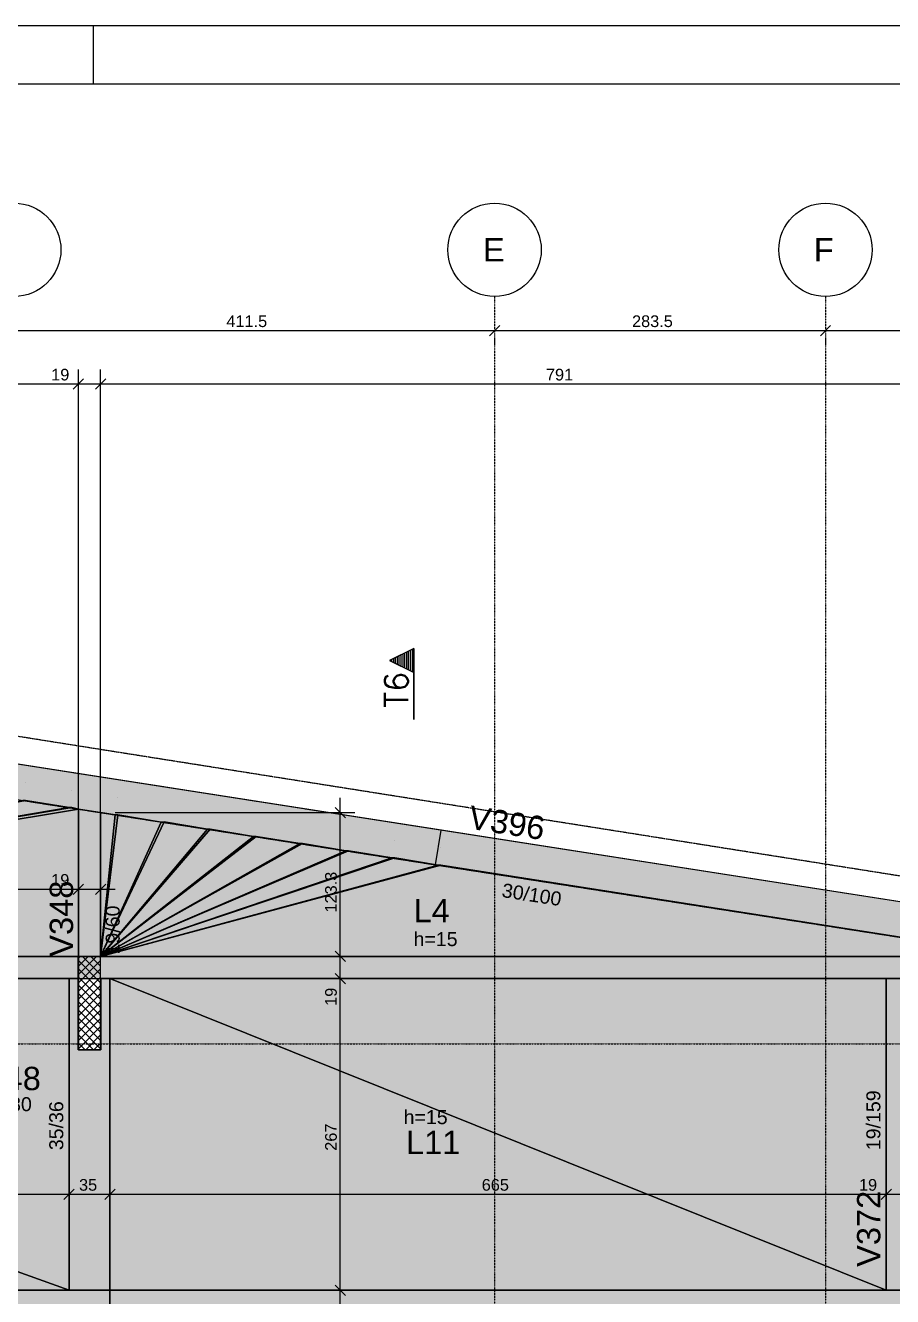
# Model space of a CAD drawing. Extents: x 37185 to 43130, y -8135 to -3930.
# Drawn here: x 39371 to 40114, y -5020 to -3930 of the extents above; entities that cross this region are included whole.
import ezdxf

# ---------------------------------------------------------------- set-up
doc = ezdxf.new("R2010")
doc.units = 0
doc.header["$MEASUREMENT"] = 0
doc.linetypes.add('ESTILO_TQS_0001', pattern=[1, 0.7, -0.3])
doc.linetypes.add('ESTILO_TQS_0004', pattern=[1.12, 0.5, -0.2, 0.01, -0.2, 0.01, -0.2])
doc.layers.get('0').update_dxf_attribs({"linetype": 'CONTINUOUS'})
for name, color, linetype in [('221', 11, 'CONTINUOUS'), ('36', 113, 'CONTINUOUS'), ('37', 4, 'CONTINUOUS'), ('40', 240, 'CONTINUOUS'), ('42', 3, 'CONTINUOUS'), ('43', 3, 'CONTINUOUS'), ('44', 3, 'CONTINUOUS'), ('45', 2, 'CONTINUOUS'), ('46', 2, 'CONTINUOUS'), ('47', 2, 'CONTINUOUS'), ('50', 5, 'CONTINUOUS'), ('51', 5, 'CONTINUOUS'), ('55', 12, 'CONTINUOUS'), ('57', 252, 'CONTINUOUS'), ('60', 253, 'CONTINUOUS'), ('65', 131, 'CONTINUOUS'), ('68', 4, 'CONTINUOUS'), ('70', 160, 'CONTINUOUS'), ('75', 9, 'CONTINUOUS'), ('79', 12, 'CONTINUOUS'), ('82', 252, 'CONTINUOUS'), ('95', 7, 'CONTINUOUS')]:
    doc.layers.add(name, color=color, linetype=linetype)
doc.styles.get("Standard").update_dxf_attribs({"font": 'ROMANS.SHX'})
doc.styles.add('TQS_ARIAL', font='arial.ttf')

# ---------------------------------------------------------------- blocks, each defined once
blk = doc.blocks.new('_CORTEA')
for p, q in [((-1.215955, 0), (-1.008539, 0.414832)), ((-1.213134, 0.001738), (-1.008539, 0.41093)), ((-1.102411, 0.223182), (-0.91476, 0.223369)), ((-1.086361, 0.255281), (-0.930716, 0.255281)), ((-1.070407, 0.287191), (-0.946671, 0.287191)), ((-1.054453, 0.319101), (-0.962626, 0.319101)), ((-1.038497, 0.351012), (-0.978581, 0.351012)), ((-1.022543, 0.382922), (-0.994535, 0.382922)), ((-1.008539, 0.414832), (-0.801992, 0.001738)), ((-1.008539, 0.410929), (-0.803943, 0.001739)), ((0, 0), (-1.215955, 0)), ((-1.213134, 0.001739), (0, 0.001739)), ((-1.198048, 0.03191), (-0.819029, 0.03191)), ((-1.182092, 0.06382), (-0.834984, 0.06382)), ((-1.166137, 0.09573), (-0.85094, 0.09573)), ((-1.150182, 0.12764), (-0.866895, 0.12764)), ((-1.134225, 0.159551), (-0.882851, 0.159551)), ((-1.11827, 0.191461), (-0.898806, 0.191461))]:
    blk.add_line(p, q)
at = {"layer": '79'}
blk.add_lwpolyline([(-1.213134, 0.001739), (-1.008539, 0.410929), (-0.803943, 0.001739), (-1.213134, 0.001739)], dxfattribs=at)
blk = doc.blocks.new('CTR_PARC')
at = {"layer": '221', "color": 12, "xscale": -50, "yscale": 50, "rotation": 89.99999999999994}
blk.add_blockref('_CORTEA', (49915.9, -3714.1), dxfattribs=at)
at = {"layer": '221', "color": 12}
blk.add_text('T6', height=20, rotation=90, dxfattribs=at).set_placement((49910.9, -3704.1))

msp = doc.modelspace()

# ---------------------------------------------------------------- linework, layer by layer
at = {"layer": '36', "linetype": 'Continuous'}
for points in [[(38656.51264, -4728.23831), (39408.45599, -4600.68546), (39371.29514, -4594.45156), (38656.51264, -4728.23831)], [(38656.51264, -4728.23831), (39371.29514, -4594.45156), (39368.93384, -4594.52026), (38656.51264, -4728.23831)], [(38656.51264, -4728.23831), (39416.51264, -4601.94226), (39410.81679, -4600.61911), (38656.51264, -4728.23831)], [(38656.51264, -4728.23831), (39410.81679, -4600.61911), (39408.45599, -4600.68546), (38656.51264, -4728.23831)], [(38656.51264, -4728.23831), (39416.51264, -4728.23831), (39416.51264, -4601.94226), (38656.51264, -4728.23831)], [(39416.51264, -4601.94226), (39416.51264, -4728.13831), (39435.51264, -4728.13831), (39435.51264, -4604.86311), (39435.23549, -4604.90616), (39416.51264, -4601.94226)], [(39435.51264, -4728.23831), (39447.97684, -4606.85051), (39435.51264, -4604.90616), (39435.51264, -4728.23831)], [(39435.51264, -4728.23831), (39435.51264, -4604.90616), (39435.51264, -4728.23831)], [(39435.51264, -4728.23831), (39487.49899, -4613.01576), (39450.33744, -4606.78531), (39435.51264, -4728.23831)], [(39435.51264, -4728.23831), (39450.33744, -4606.78531), (39447.97684, -4606.85051), (39435.51264, -4728.23831)], [(39435.51264, -4728.23831), (39527.02234, -4619.18116), (39489.85909, -4612.95286), (39435.51264, -4728.23831)], [(39435.51264, -4728.23831), (39489.85909, -4612.95286), (39487.49899, -4613.01576), (39435.51264, -4728.23831)], [(39435.51264, -4728.23831), (39566.54324, -4625.34621), (39529.38174, -4619.12181), (39435.51264, -4728.23831)], [(39435.51264, -4728.23831), (39529.38174, -4619.12181), (39527.02234, -4619.18116), (39435.51264, -4728.23831)], [(39435.51264, -4728.23831), (39606.06534, -4631.51146), (39568.90239, -4625.28796), (39435.51264, -4728.23831)], [(39435.51264, -4728.23831), (39568.90239, -4625.28796), (39566.54324, -4625.34621), (39435.51264, -4728.23831)], [(39435.51264, -4728.23831), (39645.58744, -4637.67666), (39608.42409, -4631.45551), (39435.51264, -4728.23831)], [(39435.51264, -4728.23831), (39608.42409, -4631.45551), (39606.06534, -4631.51146), (39435.51264, -4728.23831)], [(39435.51264, -4728.23831), (39685.10959, -4643.84191), (39647.94574, -4637.62311), (39435.51264, -4728.23831)], [(39435.51264, -4728.23831), (39647.94574, -4637.62311), (39645.58744, -4637.67666), (39435.51264, -4728.23831)], [(39435.51264, -4728.23831), (39724.63169, -4650.00716), (39687.46739, -4643.79066), (39435.51264, -4728.23831)], [(39435.51264, -4728.23831), (39687.46739, -4643.79066), (39685.10959, -4643.84191), (39435.51264, -4728.23831)], [(39435.51264, -4728.23831), (40226.51264, -4728.23831), (39726.98904, -4649.95821), (39435.51264, -4728.23831)], [(39435.51264, -4728.23831), (39726.98904, -4649.95821), (39724.63169, -4650.00716), (39435.51264, -4728.23831)], [(39435.51264, -4728.23831), (40118.01399, -4728.23831), (40226.51264, -4728.23831), (39435.51264, -4728.23831)]]:
    msp.add_lwpolyline(points, dxfattribs=at)
for points in [[(38656.51264, -4728.23831), (39408.45599, -4600.68546), (39371.29514, -4594.45156)], [(38656.51264, -4728.23831), (39371.29514, -4594.45156), (38656.51264, -4728.23831)], [(38656.51264, -4728.23831), (39371.29514, -4594.45156), (39368.93384, -4594.52026)], [(38656.51264, -4728.23831), (39416.51264, -4601.94226), (39410.81679, -4600.61911)], [(38656.51264, -4728.23831), (39410.81679, -4600.61911), (38656.51264, -4728.23831)], [(38656.51264, -4728.23831), (39410.81679, -4600.61911), (39408.45599, -4600.68546)], [(38656.51264, -4728.23831), (39408.45599, -4600.68546), (38656.51264, -4728.23831)], [(38656.51264, -4728.23831), (39416.51264, -4728.23831), (39416.51264, -4601.94226)], [(38656.51264, -4728.23831), (39416.51264, -4601.94226), (38656.51264, -4728.23831)], [(39435.51264, -4728.13831), (39435.23549, -4604.90616), (39416.51264, -4601.94226)], [(39435.51264, -4728.13831), (39416.51264, -4601.94226), (39416.51264, -4728.13831)], [(39435.51264, -4728.13831), (39435.51264, -4604.86311), (39435.23549, -4604.90616)], [(39435.51264, -4728.23831), (39447.97684, -4606.85051), (39435.51264, -4604.90616)], [(39435.51264, -4728.23831), (39435.51264, -4604.90616), (39435.51264, -4728.23831)], [(39435.51264, -4728.23831), (39487.49899, -4613.01576), (39450.33744, -4606.78531)], [(39435.51264, -4728.23831), (39450.33744, -4606.78531), (39435.51264, -4728.23831)], [(39435.51264, -4728.23831), (39450.33744, -4606.78531), (39447.97684, -4606.85051)], [(39435.51264, -4728.23831), (39447.97684, -4606.85051), (39435.51264, -4728.23831)], [(39435.51264, -4728.23831), (39527.02234, -4619.18116), (39489.85909, -4612.95286)], [(39435.51264, -4728.23831), (39489.85909, -4612.95286), (39435.51264, -4728.23831)], [(39435.51264, -4728.23831), (39489.85909, -4612.95286), (39487.49899, -4613.01576)], [(39435.51264, -4728.23831), (39487.49899, -4613.01576), (39435.51264, -4728.23831)], [(39435.51264, -4728.23831), (39566.54324, -4625.34621), (39529.38174, -4619.12181)], [(39435.51264, -4728.23831), (39529.38174, -4619.12181), (39435.51264, -4728.23831)], [(39435.51264, -4728.23831), (39529.38174, -4619.12181), (39527.02234, -4619.18116)], [(39435.51264, -4728.23831), (39527.02234, -4619.18116), (39435.51264, -4728.23831)], [(39435.51264, -4728.23831), (39606.06534, -4631.51146), (39568.90239, -4625.28796)], [(39435.51264, -4728.23831), (39568.90239, -4625.28796), (39435.51264, -4728.23831)], [(39435.51264, -4728.23831), (39568.90239, -4625.28796), (39566.54324, -4625.34621)], [(39435.51264, -4728.23831), (39566.54324, -4625.34621), (39435.51264, -4728.23831)], [(39435.51264, -4728.23831), (39645.58744, -4637.67666), (39608.42409, -4631.45551)], [(39435.51264, -4728.23831), (39608.42409, -4631.45551), (39435.51264, -4728.23831)], [(39435.51264, -4728.23831), (39608.42409, -4631.45551), (39606.06534, -4631.51146)], [(39435.51264, -4728.23831), (39606.06534, -4631.51146), (39435.51264, -4728.23831)], [(39435.51264, -4728.23831), (39685.10959, -4643.84191), (39647.94574, -4637.62311)], [(39435.51264, -4728.23831), (39647.94574, -4637.62311), (39435.51264, -4728.23831)], [(39435.51264, -4728.23831), (39647.94574, -4637.62311), (39645.58744, -4637.67666)], [(39435.51264, -4728.23831), (39645.58744, -4637.67666), (39435.51264, -4728.23831)], [(39435.51264, -4728.23831), (39724.63169, -4650.00716), (39687.46739, -4643.79066)], [(39435.51264, -4728.23831), (39687.46739, -4643.79066), (39435.51264, -4728.23831)], [(39435.51264, -4728.23831), (39687.46739, -4643.79066), (39685.10959, -4643.84191)], [(39435.51264, -4728.23831), (39685.10959, -4643.84191), (39435.51264, -4728.23831)], [(39435.51264, -4728.23831), (40226.51264, -4728.23831), (39726.98904, -4649.95821)], [(39435.51264, -4728.23831), (39726.98904, -4649.95821), (39435.51264, -4728.23831)], [(39435.51264, -4728.23831), (39726.98904, -4649.95821), (39724.63169, -4650.00716)], [(39435.51264, -4728.23831), (39724.63169, -4650.00716), (39435.51264, -4728.23831)], [(39435.51264, -4728.23831), (40118.01399, -4728.23831), (40226.51264, -4728.23831)], [(39435.51264, -4728.23831), (40226.51264, -4728.23831), (39435.51264, -4728.23831)]]:
    msp.add_solid(points, dxfattribs=at)
at = {"layer": '37', "linetype": 'Continuous'}
msp.add_line((39726.83729, -4619.98841), (39722.21334, -4649.62991), dxfattribs=at)
for points in [[(39729.25559, -4620.36566), (37544.01264, -4279.47971)], [(39410.61444, -4570.65936), (39373.55779, -4564.87871)], [(39428.32464, -4573.42206), (39413.07989, -4571.04396)], [(39450.13839, -4576.82486), (39428.32464, -4573.42206)], [(39489.66679, -4582.99111), (39452.60079, -4577.20901)], [(39529.19969, -4589.15801), (39492.12289, -4583.37421)], [(39568.72364, -4595.32351), (39531.64624, -4589.53966)], [(39608.25204, -4601.48976), (39571.16714, -4595.70471)], [(39416.51264, -4601.94226), (39416.51264, -4728.23831)], [(39435.51264, -4728.23831), (39435.51264, -4604.90616)], [(39447.97684, -4606.85051), (39448.05779, -4606.33181)], [(39448.05779, -4606.33181), (39447.97684, -4606.85051)], [(39647.78044, -4607.65596), (39610.68924, -4601.86996)], [(39687.30889, -4613.82216), (39650.21139, -4608.03516)], [(39726.83729, -4619.98841), (39689.73349, -4614.20041)], [(40226.51264, -4697.93501), (39729.25559, -4620.36566)], [(38664.51264, -4747.23831), (39408.51264, -4747.23831)], [(39408.51264, -4747.23831), (39408.51264, -5014.23831)], [(39416.51264, -4747.23831), (39408.51264, -4747.23831)], [(39435.51264, -4747.23831), (39443.51264, -4747.23831)], [(39443.51264, -5014.23831), (39443.51264, -4747.23831)], [(39443.51264, -4747.23831), (40108.51399, -4747.23831)], [(40127.51399, -4747.23831), (40108.51399, -4747.23831)]]:
    msp.add_lwpolyline(points, dxfattribs=at)
at = {"layer": '40', "linetype": 'Continuous'}
for p, q in [((39416.51264, -4743.74631), (39432.02064, -4728.23831)), ((39416.51264, -4736.67526), (39424.94959, -4728.23831)), ((39416.51264, -4729.60416), (39417.87854, -4728.23831)), ((39416.51264, -4731.69661), (39435.51264, -4750.69661)), ((39416.51264, -4750.81741), (39435.51264, -4731.81741)), ((39420.12544, -4728.23831), (39435.51264, -4743.62556)), ((39427.19649, -4728.23831), (39435.51264, -4736.55451)), ((39434.26754, -4728.23831), (39435.51264, -4729.48341)), ((39416.51264, -4738.76771), (39435.51264, -4757.76771)), ((39416.51264, -4757.88846), (39435.51264, -4738.88846)), ((39416.51264, -4745.83876), (39435.51264, -4764.83876)), ((39416.51264, -4764.95951), (39435.51264, -4745.95951)), ((39416.51264, -4752.90986), (39435.51264, -4771.90986)), ((39416.51264, -4772.03061), (39435.51264, -4753.03061)), ((39416.51264, -4759.98091), (39435.51264, -4778.98091)), ((39416.51264, -4779.10166), (39435.51264, -4760.10166)), ((39416.51264, -4767.05196), (39435.51264, -4786.05196)), ((39416.51264, -4786.17271), (39435.51264, -4767.17271)), ((39416.51264, -4774.12306), (39435.51264, -4793.12306)), ((39416.51264, -4793.24381), (39435.51264, -4774.24381)), ((39416.51264, -4781.19411), (39435.51264, -4800.19411)), ((39416.51264, -4800.31486), (39435.51264, -4781.31486)), ((39416.51264, -4788.26516), (39435.51264, -4807.26516)), ((39416.51264, -4807.38591), (39435.51264, -4788.38591)), ((39416.51264, -4795.33626), (39429.41474, -4808.23831)), ((39416.51264, -4802.40731), (39422.34369, -4808.23831)), ((39422.73134, -4808.23831), (39435.51264, -4795.45701)), ((39429.80239, -4808.23831), (39435.51264, -4802.52806))]:
    msp.add_line(p, q, dxfattribs=at)
msp.add_lwpolyline([(39416.51264, -4808.23831), (39435.51264, -4808.23831), (39435.51264, -4728.23831), (39416.51264, -4728.23831), (39416.51264, -4808.23831)], dxfattribs=at)
at = {"layer": '50', "linetype": 'Continuous'}
for centre in [(39361.51264, -4122.63791), (39773.01264, -4122.63791), (40056.51264, -4122.63791)]:
    msp.add_circle(centre, 40, dxfattribs=at)
at = {"layer": '57', "linetype": 'Continuous'}
for points in [[(38637.41264, -4728.23831), (38637.51264, -4747.23831), (39416.41264, -4747.23831), (39416.41264, -4728.23831), (38637.51264, -4728.13831)], [(40127.51399, -4747.23831), (40127.51399, -4728.23831), (39416.41264, -4728.23831), (39416.51264, -4747.23831), (40127.51399, -4747.23831)], [(40127.51399, -5014.23831), (40127.51399, -4747.23831), (40108.51399, -4747.23831), (40108.51399, -5014.23831), (40127.51399, -5014.23831)], [(38664.51264, -5033.23831), (39443.51264, -5033.23831), (39443.51264, -5014.23831), (38664.51264, -5014.23831), (38664.51264, -5033.23831)], [(39443.51264, -5033.23831), (40127.51399, -5033.23831), (40127.51399, -5014.23831), (39443.51264, -5014.23831), (39443.51264, -5033.23831)]]:
    msp.add_lwpolyline(points, dxfattribs=at)
for points in [[(38637.41264, -4728.23831), (38637.51264, -4747.23831), (39416.41264, -4747.23831)], [(38637.41264, -4728.23831), (39416.41264, -4747.23831), (39416.41264, -4728.23831)], [(38637.41264, -4728.23831), (39416.41264, -4728.23831), (38637.41264, -4728.23831)], [(40127.51399, -4747.23831), (40127.51399, -4728.23831), (39416.41264, -4728.23831)], [(40127.51399, -4747.23831), (39416.41264, -4728.23831), (39416.51264, -4747.23831)], [(40127.51399, -4747.23831), (39416.51264, -4747.23831), (40127.51399, -4747.23831)], [(40127.51399, -5014.23831), (40127.51399, -4747.23831), (40108.51399, -4747.23831)], [(40127.51399, -5014.23831), (40108.51399, -4747.23831), (40108.51399, -5014.23831)], [(38664.51264, -5033.23831), (39443.51264, -5033.23831), (39443.51264, -5014.23831)], [(38664.51264, -5033.23831), (39443.51264, -5014.23831), (38664.51264, -5014.23831)], [(39443.51264, -5033.23831), (40127.51399, -5033.23831), (40127.51399, -5014.23831)], [(39443.51264, -5033.23831), (40127.51399, -5014.23831), (39443.51264, -5014.23831)], [(39443.51264, -5033.23831), (39443.51264, -5014.23831), (39443.51264, -5033.23831)], [(40127.51399, -5014.23831), (40108.51399, -5014.23831), (40127.51399, -5014.23831)]]:
    msp.add_solid(points, dxfattribs=at)
at = {"layer": '60', "linetype": 'Continuous'}
msp.add_lwpolyline([(37544.01264, -4279.47971), (37574.01264, -4314.52236), (40226.51264, -4728.29781), (40226.51264, -4697.93501), (37544.01264, -4279.47971)], dxfattribs=at)
for points in [[(37544.01264, -4279.47971), (37574.01264, -4314.52236), (40226.51264, -4728.29781)], [(37544.01264, -4279.47971), (40226.51264, -4728.29781), (40226.51264, -4697.93501)], [(37544.01264, -4279.47971), (40226.51264, -4697.93501), (37544.01264, -4279.47971)]]:
    msp.add_solid(points, dxfattribs=at)
at = {"layer": '65', "linetype": 'Continuous'}
for points in [[(38664.51264, -4747.23831), (38664.51264, -5014.23831), (39408.51264, -5014.23831), (38664.51264, -4747.23831)], [(38664.51264, -4747.23831), (39408.51264, -5014.23831), (39408.51264, -4747.23831), (38664.51264, -4747.23831)], [(38664.51264, -4747.23831), (39408.51264, -4747.23831), (38664.51264, -4747.23831)], [(39443.51264, -5014.23831), (39443.51264, -4747.23831), (39435.61264, -4747.23831), (39435.61264, -4808.33831), (39416.41264, -4808.33831), (39416.41264, -4747.23831), (39408.51264, -4747.23831), (39408.51264, -5014.23831), (39443.51264, -5014.23831)], [(39443.51264, -4747.23831), (39443.51264, -5014.23831), (40108.51399, -5014.23831), (39443.51264, -4747.23831)], [(39443.51264, -4747.23831), (40108.51399, -5014.23831), (40108.51399, -4747.23831), (39443.51264, -4747.23831)], [(39443.51264, -4747.23831), (40108.51399, -4747.23831), (39443.51264, -4747.23831)]]:
    msp.add_lwpolyline(points, dxfattribs=at)
for points in [[(38664.51264, -4747.23831), (38664.51264, -5014.23831), (39408.51264, -5014.23831)], [(38664.51264, -4747.23831), (39408.51264, -5014.23831), (38664.51264, -4747.23831)], [(38664.51264, -4747.23831), (39408.51264, -5014.23831), (39408.51264, -4747.23831)], [(38664.51264, -4747.23831), (39408.51264, -4747.23831), (38664.51264, -4747.23831)], [(39408.51264, -4747.23831), (39408.51264, -5014.23831), (39416.41264, -4808.33831)], [(39408.51264, -4747.23831), (39416.41264, -4808.33831), (39416.41264, -4747.23831)], [(39443.51264, -5014.23831), (39443.51264, -4747.23831), (39435.61264, -4747.23831)], [(39443.51264, -5014.23831), (39435.61264, -4747.23831), (39435.61264, -4808.33831)], [(39443.51264, -4747.23831), (39443.51264, -5014.23831), (40108.51399, -5014.23831)], [(39443.51264, -4747.23831), (40108.51399, -5014.23831), (39443.51264, -4747.23831)], [(39443.51264, -4747.23831), (40108.51399, -5014.23831), (40108.51399, -4747.23831)], [(39443.51264, -4747.23831), (40108.51399, -4747.23831), (39443.51264, -4747.23831)], [(39443.51264, -5014.23831), (39416.41264, -4808.33831), (39408.51264, -5014.23831)], [(39443.51264, -5014.23831), (39435.61264, -4808.33831), (39416.41264, -4808.33831)]]:
    msp.add_solid(points, dxfattribs=at)
at = {"layer": '68', "color": 12, "linetype": 'ESTILO_TQS_0001'}
msp.add_lwpolyline([(37530.05069, -4249.00666), (40530.67009, -4723.98931), (40512.14434, -7971.93931), (37508.76839, -7984.70311), (37530.05069, -4249.00666)], dxfattribs=at)
at = {"layer": '68', "linetype": 'ESTILO_TQS_0001'}
for points in [[(39368.93384, -4594.52026), (39408.45599, -4600.68546)], [(39408.45599, -4600.68546), (39435.51264, -4604.90616)], [(39435.51264, -4604.90616), (39447.97684, -4606.85051)], [(39447.97684, -4606.85051), (39487.49899, -4613.01576)], [(39487.49899, -4613.01576), (39527.02234, -4619.18116)], [(39527.02234, -4619.18116), (39566.54324, -4625.34621)], [(39566.54324, -4625.34621), (39606.06534, -4631.51146)], [(39606.06534, -4631.51146), (39645.58744, -4637.67666)], [(39645.58744, -4637.67666), (39685.10959, -4643.84191)], [(39685.10959, -4643.84191), (39724.63169, -4650.00716)], [(39724.63169, -4650.00716), (40226.51264, -4728.29781)], [(39416.51264, -4728.23831), (38656.51264, -4728.23831)], [(40118.01399, -4728.23831), (39435.51264, -4728.23831)], [(40108.51399, -4747.23831), (40108.51399, -5014.23831)], [(39443.51264, -5014.23831), (38664.51264, -5014.23831)], [(40108.51399, -5014.23831), (39443.51264, -5014.23831)]]:
    msp.add_lwpolyline(points, dxfattribs=at)
at = {"layer": '70', "linetype": 'ESTILO_TQS_0004'}
for p, q in [((39773.01264, -4162.63791), (39773.01264, -8062.34486)), ((40056.51264, -4162.63791), (40056.51264, -8062.34486)), ((37414.54729, -4803.24616), (40631.05859, -4803.24616))]:
    msp.add_line(p, q, dxfattribs=at)
at = {"layer": '75', "linetype": 'Continuous'}
for p, q in [((38954.01264, -4191.86526), (39374.01264, -4191.86526)), ((39349.01264, -4191.86526), (39785.51264, -4191.86526)), ((39760.51264, -4191.86526), (40069.01264, -4191.86526)), ((39768.59324, -4196.28471), (39777.43209, -4187.44586)), ((39768.59324, -4196.28471), (39777.43209, -4187.44586)), ((39773.01264, -4185.91376), (39773.01264, -4185.91376)), ((39773.01264, -4185.91376), (39773.01264, -4185.91376)), ((40044.01264, -4191.86526), (40237.48129, -4191.86526)), ((40052.09324, -4196.28471), (40060.93209, -4187.44586)), ((40052.09324, -4196.28471), (40060.93209, -4187.44586)), ((40056.51264, -4185.91376), (40056.51264, -4185.91376)), ((40056.51264, -4185.91376), (40056.51264, -4185.91376)), ((39773.01264, -4198.41376), (39773.01264, -4204.36526)), ((39773.01264, -4198.41376), (39773.01264, -4204.36526)), ((40056.51264, -4198.41376), (40056.51264, -4204.36526)), ((40056.51264, -4198.41376), (40056.51264, -4204.36526)), ((39416.51264, -4629.09151), (39416.51264, -4225.11796)), ((39416.51264, -4629.09151), (39416.51264, -4225.11796)), ((39435.51264, -4629.78821), (39435.51264, -4225.11796)), ((39435.51264, -4629.78821), (39435.51264, -4225.11796)), ((39412.09324, -4242.03736), (39420.93209, -4233.19851)), ((39412.09324, -4242.03736), (39420.93209, -4233.19851)), ((39431.09324, -4242.03736), (39439.93209, -4233.19851)), ((39431.09324, -4242.03736), (39439.93209, -4233.19851)), ((38644.01264, -4237.61796), (39429.01264, -4237.61796)), ((39404.01264, -4237.61796), (39448.01264, -4237.61796)), ((39423.01264, -4237.61796), (40239.01264, -4237.61796)), ((39640.81859, -4740.73831), (39640.81859, -4592.40616)), ((39435.51264, -4604.90616), (39435.51264, -4604.90616)), ((39448.01264, -4604.90616), (39653.31859, -4604.90616)), ((39645.23799, -4609.32561), (39636.39919, -4600.48676)), ((39416.51264, -4641.59151), (39416.51264, -4641.59151)), ((39416.51264, -4641.59151), (39416.51264, -4641.59151)), ((39435.51264, -4642.28821), (39435.51264, -4642.28821)), ((39435.51264, -4642.28821), (39435.51264, -4642.28821)), ((38644.01264, -4670.62706), (39429.01264, -4670.62706)), ((39404.01264, -4670.62706), (39448.01264, -4670.62706)), ((39412.09324, -4675.04646), (39420.93209, -4666.20761)), ((39412.09324, -4675.04646), (39420.93209, -4666.20761)), ((39416.51264, -4670.62706), (39416.51264, -4670.62706)), ((39416.51264, -4670.62706), (39416.51264, -4670.62706)), ((39431.09324, -4675.04646), (39439.93209, -4666.20761)), ((39435.51264, -4670.62706), (39435.51264, -4670.62706)), ((39640.81859, -4759.73831), (39640.81859, -4715.73831)), ((39645.23799, -4732.65776), (39636.39919, -4723.81891)), ((39645.23799, -4732.65776), (39636.39919, -4723.81891)), ((39435.51264, -4728.23831), (39435.51264, -4728.23831)), ((39448.01264, -4728.23831), (39653.31859, -4728.23831)), ((39564.37159, -4728.23831), (39564.37159, -4728.23831)), ((39576.87159, -4728.23831), (39653.31859, -4728.23831)), ((39640.81859, -5026.73831), (39640.81859, -4734.73831)), ((39645.23799, -4751.65776), (39636.39919, -4742.81891)), ((39645.23799, -4751.65776), (39636.39919, -4742.81891)), ((39638.50194, -4747.23831), (39638.50194, -4747.23831)), ((39638.50194, -4747.23831), (39638.50194, -4747.23831)), ((39651.00194, -4747.23831), (39653.31859, -4747.23831)), ((39651.00194, -4747.23831), (39653.31859, -4747.23831)), ((38652.01264, -4931.96371), (39421.01264, -4931.96371)), ((39396.01264, -4931.96371), (39456.01264, -4931.96371)), ((39404.09324, -4936.38316), (39412.93209, -4927.54431)), ((39404.09324, -4936.38316), (39412.93209, -4927.54431)), ((39408.51264, -4930.90216), (39408.51264, -4930.90216)), ((39408.51264, -4930.90216), (39408.51264, -4930.90216)), ((39431.01264, -4931.96371), (40121.01399, -4931.96371)), ((39439.09324, -4936.38316), (39447.93209, -4927.54431)), ((39439.09324, -4936.38316), (39447.93209, -4927.54431)), ((39443.51264, -4930.90216), (39443.51264, -4930.90216)), ((39443.51264, -4930.90216), (39443.51264, -4930.90216)), ((40096.01399, -4931.96371), (40140.01399, -4931.96371)), ((40104.09459, -4936.38316), (40112.93339, -4927.54431)), ((40104.09459, -4936.38316), (40112.93339, -4927.54431)), ((40108.51399, -4930.90216), (40108.51399, -4930.90216)), ((40108.51399, -4930.90216), (40108.51399, -4930.90216)), ((39408.51264, -4943.40216), (39408.51264, -4944.46371)), ((39408.51264, -4943.40216), (39408.51264, -4944.46371)), ((39443.51264, -4943.40216), (39443.51264, -4944.46371)), ((39443.51264, -4943.40216), (39443.51264, -4944.46371)), ((40108.51399, -4943.40216), (40108.51399, -4944.46371)), ((40108.51399, -4943.40216), (40108.51399, -4944.46371)), ((39645.23799, -5018.65776), (39636.39919, -5009.81891)), ((39645.23799, -5018.65776), (39636.39919, -5009.81891)), ((39640.81859, -5045.73831), (39640.81859, -5001.73831)), ((39579.82759, -5014.23831), (39579.82759, -5014.23831)), ((39579.82759, -5014.23831), (39579.82759, -5014.23831)), ((39592.32759, -5014.23831), (39653.31859, -5014.23831)), ((39592.32759, -5014.23831), (39653.31859, -5014.23831))]:
    msp.add_line(p, q, dxfattribs=at)
at = {"layer": '82', "linetype": 'Continuous'}
for p, q in [((39371.29514, -4579.45156), (39371.29514, -4579.45156)), ((39410.81679, -4585.61911), (39410.81679, -4585.61911)), ((39450.33744, -4591.78531), (39450.33744, -4591.78531)), ((39687.46739, -4628.79066), (39687.46739, -4628.79066)), ((39726.98904, -4634.95821), (39726.98904, -4634.95821)), ((39426.01264, -4768.23831), (39426.01264, -4768.23831))]:
    msp.add_line(p, q, dxfattribs=at)
at = {"layer": '95', "linetype": 'Continuous'}
for p, q in [((37184.54454, -3930.36966), (43129.54464, -3930.36966)), ((39429.54464, -3980.36966), (39429.54464, -3930.36966)), ((37309.54454, -3980.36966), (43079.54464, -3980.36966))]:
    msp.add_line(p, q, dxfattribs=at)

# ---------------------------------------------------------------- block references
at = {"layer": '55', "linetype": 'Continuous'}
msp.add_blockref('CTR_PARC', (-10212.02599, -810.96199), dxfattribs=at)

# ---------------------------------------------------------------- texts
at = {"layer": '42', "linetype": 'Continuous', "style": 'TQS_ARIAL'}
for s, rotation, p in [('V396', 351.133631, (39749.78724, -4618.50801)), ('V348', 90, (39411.91419, -4728.47426)), ('V372', 90, (40103.51399, -4994.23831))]:
    msp.add_text(s, height=20, rotation=rotation, dxfattribs=at).set_placement(p)
at = {"layer": '43', "linetype": 'Continuous', "style": 'TQS_ARIAL'}
msp.add_text('P48', height=20, dxfattribs=at).set_placement((39334.62259, -4842.80446))
at = {"layer": '44', "linetype": 'Continuous', "style": 'TQS_ARIAL'}
for s, p in [('L4', (39703.56424, -4698.94436)), ('L11', (39697.05814, -4897.64791))]:
    msp.add_text(s, height=20, dxfattribs=at).set_placement(p)
at = {"layer": '45', "linetype": 'Continuous', "style": 'TQS_ARIAL'}
for s, rotation, p in [('30/100', 351.133631, (39778.59834, -4677.20806)), ('19/60', 90, (39451.84419, -4726.54411)), ('19/159', 90, (40103.51399, -4894.23831)), ('35/36', 90, (39403.51264, -4894.23831))]:
    msp.add_text(s, height=12, rotation=rotation, dxfattribs=at).set_placement(p)
at = {"layer": '46', "linetype": 'Continuous', "style": 'TQS_ARIAL'}
msp.add_text('19/80', height=12, dxfattribs=at).set_placement((39334.62259, -4860.80446))
at = {"layer": '47', "linetype": 'Continuous', "style": 'TQS_ARIAL'}
for p in [(39703.56424, -4719.34436), (39695.07969, -4871.92731)]:
    msp.add_text('h=15', height=12, dxfattribs=at).set_placement(p)
at = {"layer": '51', "linetype": 'Continuous', "style": 'TQS_ARIAL'}
for s, p in [('E', (39763.01264, -4132.63791)), ('F', (40046.51264, -4132.63791))]:
    msp.add_text(s, height=20, dxfattribs=at).set_placement(p)
at = {"layer": '75', "linetype": 'Continuous', "style": 'TQS_ARIAL'}
for s, p in [('411.5', (39543.26264, -4188.86526)), ('283.5', (39890.76264, -4188.86526)), ('19', (39393.17934, -4234.61796)), ('791', (39817.01264, -4234.61796)), ('19', (39393.17934, -4667.62706)), ('35', (39417.01264, -4928.96371)), ('665', (39762.01334, -4928.96371)), ('19', (40085.18064, -4928.96371))]:
    msp.add_text(s, height=10, dxfattribs=at).set_placement(p)
for s, p in [('123.3', (39637.81859, -4690.57226)), ('19', (39637.81859, -4770.57166)), ('267', (39637.81859, -4894.73831))]:
    msp.add_text(s, height=10, rotation=90, dxfattribs=at).set_placement(p)

doc.saveas('drawing.dxf')
